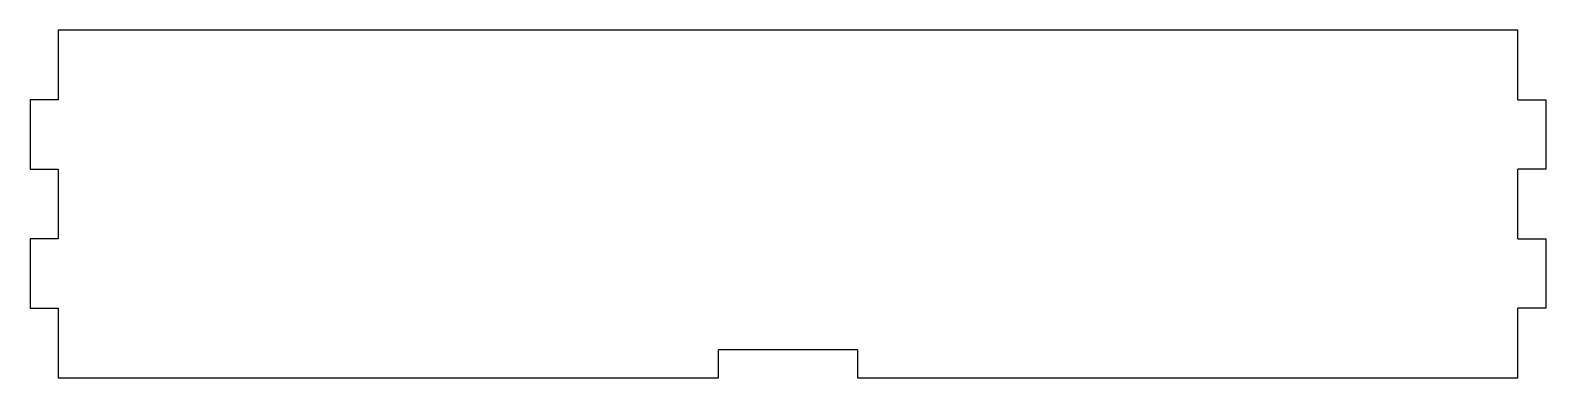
# Model space of a CAD drawing. Extents: x -214 to 4, y 0 to 50.
import ezdxf

# ---------------------------------------------------------------- set-up
doc = ezdxf.new("R2010")
doc.units = 0
doc.header["$MEASUREMENT"] = 0
doc.layers.get('0').update_dxf_attribs({"linetype": 'CONTINUOUS'})

msp = doc.modelspace()

# ---------------------------------------------------------------- linework, layer by layer
at = {"color": 7}
for p, q in [((0, 50), (-210, 50)), ((-95, 4), (-115, 4)), ((-210, 0), (-115, 0)), ((-95, 0), (0, 0))]:
    msp.add_line(p, q, dxfattribs=at)
at = {"color": 7, "ltscale": 0.25}
for p, q in [((-210, 50), (-210, 40)), ((0, 40), (0, 50)), ((-214, 40), (-214, 30)), ((4, 40), (4, 30)), ((-210, 30), (-210, 20)), ((0, 20), (0, 30)), ((-214, 20), (-214, 10)), ((4, 20), (4, 10)), ((-210, 10), (-210, 0)), ((0, 0), (0, 10))]:
    msp.add_line(p, q, dxfattribs=at)
at = {"color": 7, "ltscale": 0.1}
for p, q in [((-210, 40), (-214, 40)), ((0, 40), (4, 40)), ((-214, 30), (-210, 30)), ((4, 30), (0, 30)), ((-210, 20), (-214, 20)), ((0, 20), (4, 20)), ((-214, 10), (-210, 10)), ((4, 10), (0, 10)), ((-115, 0), (-115, 4)), ((-95, 4), (-95, 0))]:
    msp.add_line(p, q, dxfattribs=at)

doc.saveas('drawing.dxf')
